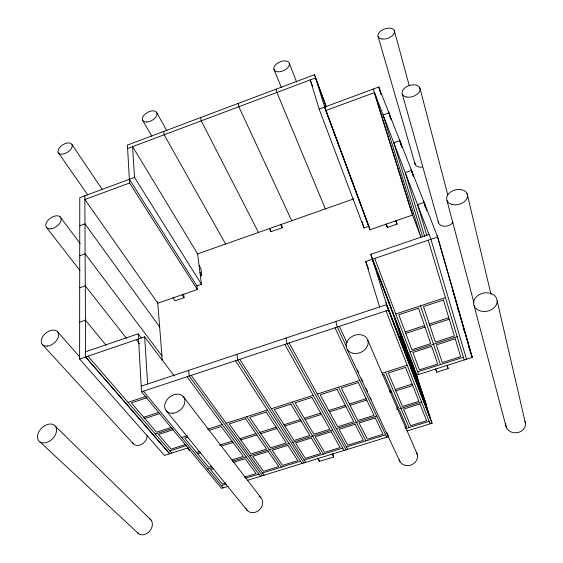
<?xml version="1.0" encoding="UTF-8"?>
<svg xmlns="http://www.w3.org/2000/svg" width="563" height="563" viewBox="0 0 563 563"><rect width="100%" height="100%" fill="white"/><g stroke="black" fill="none" stroke-linecap="round" stroke-linejoin="round"><path stroke-width="0.84" d="M84.837 195.797L85.618 357.012L169.681 453.785L164.48 455.446L79.622 359.053L79.777 197.662L134.529 177.401L132.572 146.626L197.613 253.885L201.455 284.287L196.902 285.863L129.377 179.301M326.308 106.71L314.52 74.717L127.351 145.127L127.541 148.519L315.526 77.919L326.125 106.857M369.954 229.781L325.773 110.559L374.494 92.571L412.58 215.031L369.954 229.781L368.835 226.284L363.987 227.952L319.151 109.102L378.758 87.012L437.676 236.981L472.315 357.364L416.585 375.106L415.832 372.755M127.618 148.491L129.574 183.003L84.851 199.513L157.767 303.183L197.331 289.495L196.888 285.877M79.749 225.77L84.971 223.863L159.646 326.913M388.934 112.91L383.129 115.028L421.011 237.572L411.264 211.519M79.721 255.75L85.119 253.814L161.94 355.872M79.693 287.806L85.273 285.835L126.443 338.264M197.205 254.026L353.712 198.901M269.403 228.599L270.951 231.717L282.232 227.755L281.493 224.454M200.301 275.898L201.793 275.377L200.9 268.417L199.077 265.44M79.657 322.156L85.442 320.15L106.097 345.239M183.651 294.062L184.038 297.679L175.009 300.797L173.038 297.897M386.211 224.158L387.365 227.473L397.091 224.116L395.979 220.773M85.59 351.755L138.202 333.782L141.397 337.969M407 430.984L432.095 423.221L388.379 310.1L370.813 254.307L429.02 234.419M79.622 359.053L144.649 336.843L174.27 375.971M379.589 306.962L365.711 261.528L437.676 236.981M141.229 386.127L386.661 304.611L432.095 423.221M138.202 333.782L141.552 391.813L388.379 310.1M88.004 356.126L128.012 402.355L146.352 396.303M395.747 314.006L445.417 297.616L428.204 240.211M146.887 397.774L131.355 402.897L156.507 432.18L171.265 427.416M143.713 417.282L158.914 412.32M405.219 331.931L424.509 325.632M429.344 324.056L448.795 317.708M144.761 418.499L159.934 413.552M405.761 333.387L425.016 327.11M429.836 325.534L449.253 319.207M155.374 434.024L172.707 428.429M410.054 351.833L457.17 336.632M173.2 429.752L158.499 434.495L171.061 449.112L185.304 444.566M181.673 437.521L187.331 435.706M207.578 429.21L222.237 424.516L260.521 476.298M226.157 423.256L267.369 410.047L301.993 463.469M271.352 408.766L313.218 395.346L344.07 450.449M317.272 394.051L359.82 380.405L386.774 437.24M382.164 373.248L407.176 365.225L430.111 423.833M187.958 437.12L184.727 438.155L208.606 467.276L211.843 466.263M208.979 430.385L221.175 426.48L243.364 456.368L231.935 459.957M382.312 374.867L383.952 374.346L398.365 407.732L396.732 408.245M128.012 402.355L169.92 450.872L186.642 445.537M417.633 371.876L463.384 357.287L445.417 297.616M188.492 447.726L169.681 453.715L85.618 356.942M435.621 369.046L436.726 372.199L448.12 368.575L447.071 365.401L448.12 368.575M196.473 452.483L199.795 451.427M219.549 445.164L232.09 441.188M239.894 438.711L255.919 433.63M259.923 432.363L276.067 427.247M283.984 424.734L300.262 419.569M304.33 418.281L320.72 413.08M328.771 410.533L345.302 405.29M349.433 403.981L366.084 398.703M389.448 391.292L391.053 390.785M395.247 389.448L412.165 384.086M197.465 453.694L200.78 452.645M221.329 446.135L233.019 442.434M240.802 439.963L256.791 434.896M260.796 433.63L276.897 428.527M284.808 426.022L301.05 420.878M305.111 419.59L321.466 414.41M329.496 411.863L345.992 406.641M350.123 405.332L366.738 400.068M389.976 392.707L391.651 392.172M395.838 390.849L412.721 385.5M207.634 469.028L212.645 467.459M232.477 461.238L246.179 456.945M249.902 455.777L289.023 443.51M292.802 442.328L332.515 429.872M336.357 428.668L376.675 416.029M396.894 409.688L421.518 401.968M213.715 468.564L210.485 469.577L222.35 484.053L225.679 483.019M233.729 462.293L245.116 458.725L256.137 473.574L244.419 477.206M404.973 427.423L406.641 426.909L399.498 410.357M221.379 485.707L226.249 484.201M245.771 478.149L258.846 474.102M262.464 472.983L300.473 461.203M304.147 460.062L342.712 448.113M346.442 446.959L385.578 434.833M405.853 428.549L429.083 421.356M228.135 486.312L221.491 488.367L141.552 391.813M247.234 480.408L388.73 436.635L386.865 432.658M317.708 458.606L319.418 461.386L333.69 456.98L332.86 453.271M40.064 441.997L138.723 533.837M55.392 426.247A11.077 7.615 -44.6 0 1 46.842 442.405A11.077 7.615 -44.6 0 1 38.882 431.8A11.077 7.615 -44.6 0 1 55.392 426.247L151.06 520.015M42.246 344.422L133.157 443.616M57.56 331.734L79.496 356.731M169.92 450.872L171.75 453.06M187.352 448.092L189.555 450.745M143.481 391.179L223.152 487.854M166.381 410.99L247.206 510.374M46.659 227.649L80.023 270.627M136.316 339.665L139.525 343.817M183.059 396.275L260.831 497.601M60.199 216.889L80.129 243.49M187.043 376.753L222.237 424.516M262.393 475.714L189.231 376.028L188.647 370.377M191.195 375.38L264.082 475.193M58.179 152.439L87.779 194.967M246.685 416.676L281.401 467.114M72.015 144.635A7.966 4.413 -32.2 0 1 63.211 154.044A7.966 4.413 -32.2 0 1 60.093 147.006A7.966 4.413 -32.2 0 1 72.015 144.635L102.396 189.703M182.109 294.759L184.038 297.679M235.51 360.707L267.369 410.047M303.893 462.877L237.734 359.975L236.875 354.359M239.732 359.314L305.603 462.35M129.574 183.003L197.331 289.495M134.529 177.401L201.455 284.287M199.956 272.408L201.793 275.377M292.211 402.081L323.366 454.109M332.05 454.165L333.69 456.98M142.657 120.369L151.848 136.274M225.629 244.011L164.15 134.768L163.805 131.411M284.815 344.387L313.218 395.346M156.655 112.466L166.866 130.792M346.006 449.851L287.074 343.634L285.941 338.06M289.108 342.966L347.737 449.316M258.487 232.442L201.244 120.834L200.738 117.519M338.469 387.253L365.943 440.92M280.726 224.609L282.232 227.755M334.978 327.779L359.82 380.405M346.604 346.871L337.286 327.019L335.865 321.487M357.414 369.912L358.532 372.291M361.516 378.646L363.008 381.827M365.992 388.181L367.484 391.355M370.461 397.71L371.207 399.301M347.35 349.644L400.061 461.751M339.355 326.329L347.054 342.867M291.725 220.731L238.832 106.724L238.163 103.437M367.892 340.453A11.337 9.071 -23.3 0 1 353.951 353.416A11.337 9.071 -23.3 0 1 349.644 338.257A11.337 9.071 -23.3 0 1 367.892 340.453L417.232 454.221M385.479 372.185L409.153 427.528M325.358 208.887L276.919 92.416L276.088 89.172M273.899 69.228L281.521 87.863M289.319 63.373A8.269 4.771 -23.6 0 1 278.903 71.804A8.269 4.771 -23.6 0 1 276.63 63.809A8.269 4.771 -23.6 0 1 289.319 63.373L296.659 82.163M365.711 261.528L368.589 268.889M386.035 310.875L407.176 365.225M452.807 290.867L453.729 293.246M373.149 89.088L430.899 239.296L466.537 359.201M457.93 309.432L458.838 311.789M424.882 401.025L426.057 404.086L421.722 391.179M406.845 356.435L420.019 390.588M427.584 410.209L421.054 393.277L415.874 377.076L422.447 394.191M385.88 302.486L429.71 416.064M386.563 304.646L430.357 418.098L416.571 375.127L372.361 259.24M463.771 329.214L465.031 332.501M463.638 329.221L464.538 331.565M400.321 335.858L413.566 370.398M421.194 390.272L414.614 373.121L409.625 357.526L416.24 374.838M400.377 336.357L422.306 393.509M401.602 339.897L414.832 374.367M468.557 346.498L470.028 350.369L467.67 342.177M469.774 350.024L470.703 352.466M470.26 351.952L472.315 357.364M370.813 254.307L372.375 258.396M372.995 260.029L374.24 263.301M374.867 264.934L377.048 270.655M377.674 272.295L391.7 309.08M392.32 310.72L393.255 313.169M393.882 314.801L406.662 348.321M408.534 353.226L414.143 367.949M372.896 261.035L417.113 376.816M395.275 319.974L408.576 354.781M374.726 258.431L418.612 374.458M312.69 86.449L310.234 79.904L319.151 109.102M324.274 105.83L368.835 226.284L324.661 107.069M395.866 220.64L397.091 224.116M386.176 223.997L387.365 227.473M435.656 369.075L436.726 372.199M420.477 305.843L440.421 364.613M463.384 357.287L464.25 359.933M416.127 374.24L428.717 413.502M408.492 354.247L421.194 393.987M401.82 337.096L407.387 354.289M408.112 356.858L413.875 374.669M394.079 316.497L406.929 357.026M361.925 221.414L363.987 227.952M314.52 74.717L325.773 110.559M374.719 94.12L411.018 210.731M422.609 236.706L393.804 142.805L399.829 140.637L401.841 147.372M424.699 236.537L405.261 172.616L411.525 170.399L413.256 176.268M379.209 88.152L380.475 92.304M378.758 87.012L381.067 94.584M426.958 235.82L417.591 204.686L424.101 202.427L425.572 207.458M389.413 114.134L391.179 119.961M388.505 111.819L390.715 118.807M400.342 141.946L401.841 146.957M399.371 139.469L400.87 144.473M412.074 171.806L413.305 175.973M411.025 169.146L412.264 173.313M424.699 203.94L426.67 210.682M423.573 201.068L425.544 207.81M378.153 36.637L415.156 164.382M437.106 235.517L470.774 352.452M471.013 353.282L471.78 355.957M453.567 293.232L458.704 311.065M459.141 312.578L462.153 323.042M462.617 324.654L464.011 329.489M464.834 332.346L467.191 340.538M402.32 94.183L438.563 222.892M394.276 30.536L409.238 85.632M474.109 305.716L506.214 427.099M447.001 200.576L473.856 302.444M419.829 87.758L447.747 194.763M467.1 193.616L491.006 294.393M497.143 300.726A11.872 9.247 -11.1 0 1 480.042 310.825A11.872 9.247 -11.1 0 1 478.93 294.801A11.872 9.247 -11.1 0 1 497.143 300.726L525.49 423.559M319.101 459.901L319.418 461.386M270.43 229.24L270.951 231.717M157.654 301.726L162.285 360.257M144.649 336.843L147.64 383.994M147.098 435.544A8.487 6.348 -43 0 1 140.898 444.657A8.487 6.348 -43 0 1 132.326 442.159M149.667 518.741A9.339 7.263 -50.1 0 1 149.547 531.268A9.339 7.263 -50.1 0 1 137.344 532.528M453.081 222.251A8.03 5.771 -15.3 0 1 444.256 226.263A8.03 5.771 -15.3 0 1 438.26 221.414M422.229 167.077A7.495 5.046 -17.2 0 1 414.91 163.087M416.303 452.216A9.451 8.466 -20.1 0 1 411.736 464.735A9.451 8.466 -20.1 0 1 399.16 459.732M524.962 421.377A9.902 8.529 -2.5 0 1 516.7 432.764A9.902 8.529 -2.5 0 1 505.771 423.432M259.212 496.327A9.339 7.91 -44.9 0 1 259.388 509.867A9.339 7.91 -44.9 0 1 246.066 508.635M418.534 308.214L398.78 314.731L411.87 349.7L430.688 343.62L418.534 308.214M443.405 300.016L423.482 306.589L435.396 342.1L454.369 335.977L443.405 300.016M431.645 346.414L412.904 352.459L419.414 369.856L437.69 364.022L431.645 346.414M455.228 338.813L436.339 344.901L442.265 362.565L460.682 356.689L455.228 338.813M245.559 418.675L229.155 423.925L250.978 453.982L266.616 449.077L245.559 418.675M266.179 412.067L249.662 417.359L270.522 447.845L286.264 442.905L266.179 412.067M290.951 404.128L274.294 409.47L293.992 440.484L309.861 435.502L290.951 404.128M311.909 397.422L295.125 402.798L313.83 434.256L329.819 429.245L311.909 397.422M337.082 389.357L320.15 394.783L337.659 426.782L353.775 421.722L337.082 389.357M358.371 382.537L341.312 387.998L357.808 420.455L374.036 415.367L358.371 382.537M405.592 367.414L388.259 372.966L402.461 406.451L418.935 401.278L405.592 367.414M268.269 451.47L252.696 456.354L263.533 471.28L278.727 466.572L268.269 451.47M287.848 445.34L272.168 450.252L282.527 465.39L297.82 460.654L287.848 445.34M311.353 437.972L295.547 442.926L305.322 458.324L320.741 453.546L311.353 437.972M331.227 431.751L315.308 436.733L324.591 452.349L340.115 447.536L331.227 431.751M355.091 424.27L339.039 429.302L347.73 445.171L363.374 440.322L355.091 424.27M375.268 417.95L359.103 423.017L367.287 439.112L383.037 434.228L375.268 417.95M419.984 403.938L403.572 409.083L410.61 425.677L426.599 420.723L419.984 403.938M47.524 346.097A9.944 6.474 -39.4 0 0 58.39 333.219A9.944 6.474 -39.4 0 0 43.886 335.02A9.944 6.474 -39.4 0 0 47.524 346.097M51.332 228.669A8.684 5.144 -34.7 0 0 60.945 218.008A8.684 5.144 -34.7 0 0 48.087 220.196A8.684 5.144 -34.7 0 0 51.332 228.669M406.585 97.054A9.332 5.785 -18.1 0 0 420.146 89.243A9.332 5.785 -18.1 0 0 406.549 86.73A9.332 5.785 -18.1 0 0 406.585 97.054M381.96 38.995A8.621 4.947 -19.4 0 0 394.522 31.809A8.621 4.947 -19.4 0 0 382.193 30.036A8.621 4.947 -19.4 0 0 381.96 38.995M452.152 204.51A10.662 7.481 -14.9 0 0 467.557 195.523A10.662 7.481 -14.9 0 0 451.519 191.427A10.662 7.481 -14.9 0 0 452.152 204.51M146.401 122.03A8.037 4.574 -29 0 0 157.028 113.613A8.037 4.574 -29 0 0 145.585 113.677A8.037 4.574 -29 0 0 146.401 122.03M173.003 413.228A11.126 8.396 -39.4 0 0 184.277 398.097A11.126 8.396 -39.4 0 0 167.021 399.723A11.126 8.396 -39.4 0 0 173.003 413.228"/></g></svg>
